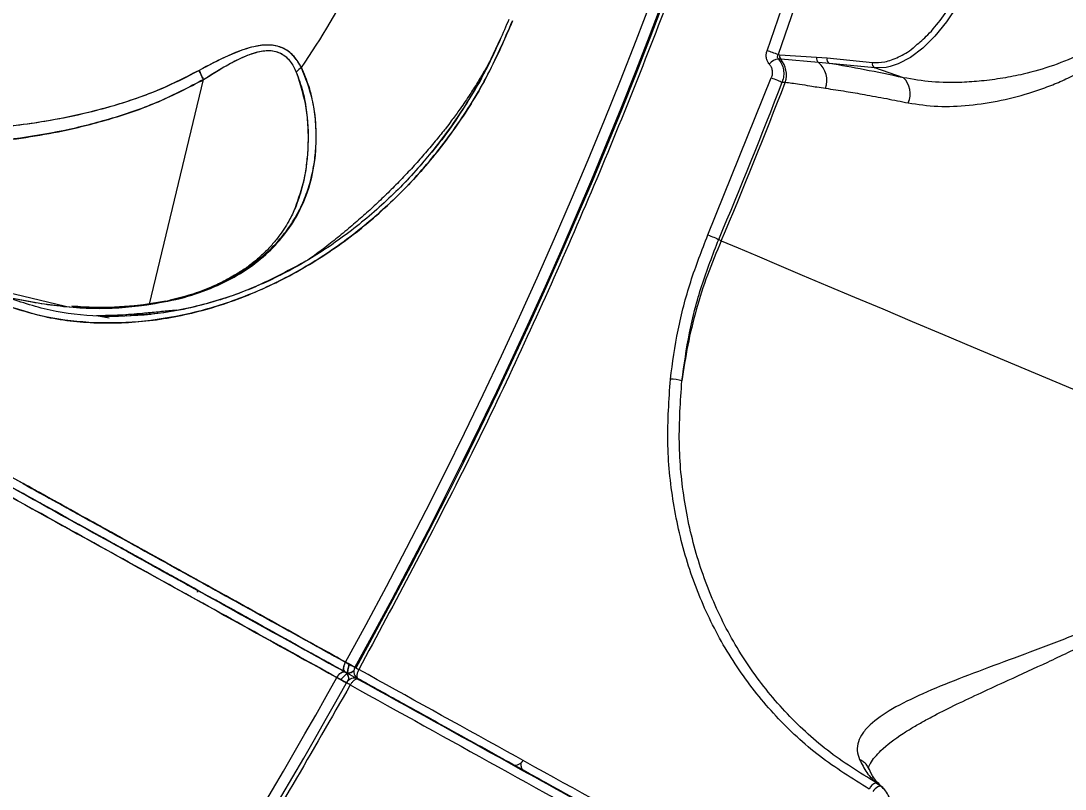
# Model space of a CAD drawing. Header units: millimetres. Extents: x -5713 to 5719, y -6024 to 5481.
# Drawn here: x 1639.2 to 1757.4, y 1135.3 to 1222.4 of the extents above; entities that cross this region are included whole.
import ezdxf

# ---------------------------------------------------------------- set-up
doc = ezdxf.new("R2010")
doc.units = ezdxf.units.MM
for name, color, linetype in [('DIKOM_ОБЪЕКТ', 7, 'Continuous'), ('DIKOM_РАЗМЕР_ЗОНА', 7, 'Continuous'), ('DIKOM_РАЗМЕР_ОБЪЕКТА', 7, 'Continuous')]:
    doc.layers.add(name, color=color, linetype=linetype)
doc.styles.add('style1', font='arial.ttf', dxfattribs={"width": 0.8})
doc.dimstyles.new('1-50', dxfattribs={"dimtxt": 300, "dimasz": 200, "dimexe": 100, "dimexo": 0, "dimgap": 100, "dimtad": 1, "dimdec": 0, "dimtxsty": 'style1', "dimcen": 0, "dimclrd": 7, "dimclre": 7, "dimadec": 1, "dimazin": 2, "dimtfac": 1, "dimtdec": 0, "dimtmove": 1, "dimatfit": 3, "dimfxl": 0, "dimlwd": 25, "dimlwe": 18, "dimarcsym": 0})

# ---------------------------------------------------------------- blocks, each defined once
blk = doc.blocks.new('*D16')
at = {"layer": 'Defpoints', "color": 0, "transparency": 16777216}
for p in [(2713.82, 2377.67), (-3598.04, -60.3), (-3598.04, -5183.86)]:
    blk.add_point(p, dxfattribs=at)
at = {"layer": 'DIKOM_РАЗМЕР_ОБЪЕКТА', "color": 7, "lineweight": 18, "transparency": 16777216}
for p, q in [((2713.82, 2377.67), (2713.82, -5283.86)), ((-3598.04, -60.3), (-3598.04, -5283.86))]:
    blk.add_line(p, q, dxfattribs=at)
at = {"layer": 'DIKOM_РАЗМЕР_ОБЪЕКТА', "color": 7, "lineweight": 25, "transparency": 16777216}
blk.add_line((2513.82, -5183.86), (-3398.04, -5183.86), dxfattribs=at)
at = {"layer": 'DIKOM_РАЗМЕР_ОБЪЕКТА', "color": 7, "transparency": 16777216}
for points in [[(-3398.04, -5150.53), (-3398.04, -5217.2), (-3598.04, -5183.86)], [(2513.82, -5150.53), (2513.82, -5217.2), (2713.82, -5183.86)]]:
    blk.add_solid(points, dxfattribs=at)
at = {"layer": 'DIKOM_РАЗМЕР_ОБЪЕКТА', "color": 0, "transparency": 16777216, "insert": (-444.93, -4930.59), "char_height": 300, "attachment_point": 5, "style": 'style1'}
blk.add_mtext('6300', dxfattribs=at)
blk = doc.blocks.new('*D15')
at = {"layer": 'Defpoints', "color": 0, "transparency": 16777216}
for p in [(-612.28, 3980.94), (4699.87, 3980.94), (684.19, -2271.39)]:
    blk.add_point(p, dxfattribs=at)
at = {"layer": 'DIKOM_РАЗМЕР_ОБЪЕКТА', "color": 7, "lineweight": 18, "transparency": 16777216}
for p, q in [((-612.28, 3980.94), (4799.87, 3980.94)), ((684.19, -2271.39), (4799.87, -2271.39))]:
    blk.add_line(p, q, dxfattribs=at)
at = {"layer": 'DIKOM_РАЗМЕР_ОБЪЕКТА', "color": 7, "lineweight": 25, "transparency": 16777216}
blk.add_line((4699.87, -2071.39), (4699.87, 3780.94), dxfattribs=at)
at = {"layer": 'DIKOM_РАЗМЕР_ОБЪЕКТА', "color": 7, "transparency": 16777216}
for points in [[(4666.54, 3780.94), (4733.21, 3780.94), (4699.87, 3980.94)], [(4666.54, -2071.39), (4733.21, -2071.39), (4699.87, -2271.39)]]:
    blk.add_solid(points, dxfattribs=at)
at = {"layer": 'DIKOM_РАЗМЕР_ОБЪЕКТА', "color": 0, "transparency": 16777216, "insert": (4446.7, 2209.88), "char_height": 300, "attachment_point": 5, "rotation": 90, "style": 'style1'}
blk.add_mtext('6250', dxfattribs=at)
blk = doc.blocks.new('*D13')
at = {"layer": 'Defpoints', "color": 0, "transparency": 16777216}
for p in [(-612.24, 5480.95), (971.69, -4271.39), (5619.37, -4271.39)]:
    blk.add_point(p, dxfattribs=at)
at = {"layer": 'DIKOM_РАЗМЕР_ЗОНА', "color": 7, "lineweight": 18, "transparency": 16777216}
for p, q in [((-612.24, 5480.95), (5719.37, 5480.95)), ((971.69, -4271.39), (5719.37, -4271.39))]:
    blk.add_line(p, q, dxfattribs=at)
at = {"layer": 'DIKOM_РАЗМЕР_ЗОНА', "color": 7, "lineweight": 25, "transparency": 16777216}
blk.add_line((5619.37, 5280.95), (5619.37, -4071.39), dxfattribs=at)
at = {"layer": 'DIKOM_РАЗМЕР_ЗОНА', "color": 7, "transparency": 16777216}
for points in [[(5586.04, 5280.95), (5652.71, 5280.95), (5619.37, 5480.95)], [(5586.04, -4071.39), (5652.71, -4071.39), (5619.37, -4271.39)]]:
    blk.add_solid(points, dxfattribs=at)
at = {"layer": 'DIKOM_РАЗМЕР_ЗОНА', "color": 0, "transparency": 16777216, "insert": (5366.2, 2209.88), "char_height": 300, "attachment_point": 5, "rotation": 90, "style": 'style1'}
blk.add_mtext('9750', dxfattribs=at)

msp = doc.modelspace()

# ---------------------------------------------------------------- linework, layer by layer
at = {"layer": 'DIKOM_ОБЪЕКТ', "color": 7, "linetype": 'Continuous', "lineweight": 15}
for p, q in [((1723.69, 1219.02), (1736.38, 1255.94)), ((1737.65, 1255.53), (1724.94, 1218.58)), ((1693.46, 1220.34), (1692.13, 1217.51)), ((1724.94, 1218.58), (1725.13, 1218.56)), ((1725.13, 1218.56), (1729.31, 1218.27)), ((1729.31, 1218.27), (1730.49, 1218.2)), ((1730.49, 1218.2), (1735.62, 1217.7)), ((1725.24, 1218.05), (1724.98, 1218.07)), ((1729.53, 1217.68), (1725.24, 1218.05)), ((1730.77, 1217.58), (1729.53, 1217.68)), ((1735.9, 1217.08), (1730.77, 1217.58)), ((1739.14, 1215.96), (1735.9, 1217.08)), ((1653.77, 1190.29), (1659.88, 1215.75)), ((1716.99, 1198.15), (1724.17, 1215.95)), ((1725.41, 1215.47), (1725.76, 1215.44)), ((1588.28, 1203.48), (1644.24, 1190.05)), ((1670.87, 1202.83), (1671.09, 1203.76)), ((1718.22, 1197.64), (1718.51, 1197.48)), ((1653.12, 1190.23), (1652.03, 1190.1)), ((1652.13, 1190.05), (1653.44, 1190.23)), ((1655.6, 1190.65), (1653.07, 1190.22)), ((1649.18, 1188.72), (1647.77, 1188.98)), ((1648.59, 1189), (1648.8, 1188.95)), ((1649.19, 1188.86), (1649.2, 1188.86)), ((1649.32, 1189.02), (1653.04, 1189.25)), ((1652.75, 1189.07), (1651.17, 1188.93)), ((1651.89, 1189.16), (1651.89, 1189.07)), ((1639.43, 1169.97), (1639.43, 1169.97)), ((1650.23, 1162.84), (1653.1, 1161.25)), ((1659.07, 1157.94), (1657.62, 1158.74)), ((1657.62, 1158.74), (1659.07, 1157.94)), ((1659.22, 1157.85), (1659.18, 1157.67)), ((1659.18, 1157.67), (1659.22, 1157.85)), ((1660.67, 1157.05), (1659.38, 1157.77)), ((1659.38, 1157.77), (1660.67, 1157.05)), ((1660.67, 1157.05), (1660.02, 1157.41)), ((1660.67, 1157.05), (1660.02, 1157.41)), ((1660.04, 1157.4), (1660.7, 1157.04)), ((1660.17, 1157.33), (1660.33, 1157.25)), ((1675.94, 1149.73), (1668.34, 1153.94)), ((1668.34, 1153.94), (1675.94, 1149.73)), ((1676.11, 1147.35), (1667.42, 1152.17)), ((1677.12, 1149.08), (1675.95, 1149.73)), ((1675.9, 1148.61), (1676.15, 1148.53)), ((1675.9, 1148.61), (1677.41, 1147.77)), ((1675.9, 1148.61), (1675.94, 1148.59)), ((1676.11, 1148.44), (1675.9, 1148.61)), ((1676.09, 1148.43), (1676.11, 1148.44)), ((1677.02, 1149.13), (1677.02, 1149.13)), ((1677.29, 1147.92), (1677.41, 1147.77)), ((1694.7, 1138.19), (1694.75, 1138.17)), ((1694.7, 1138.19), (1694.73, 1138.16)), ((1694.71, 1138.18), (1694.7, 1138.19)), ((1694.71, 1138.19), (1694.71, 1138.19)), ((1735.26, 1137.98), (1735.33, 1138.11)), ((1696.22, 1137.35), (1697.42, 1136.68)), ((1697.42, 1136.68), (1704.31, 1132.86)), ((1736.05, 1136.05), (1736.64, 1135.65)), ((1736.58, 1135.68), (1736.55, 1135.72))]:
    msp.add_line(p, q, dxfattribs=at)
at = {"layer": 'DIKOM_ОБЪЕКТ', "color": 7, "linetype": 'Continuous', "lineweight": 15, "flags": 128}
for points in [[(1748.37, 1246.07), (1748.78, 1245.24), (1749.31, 1243.64), (1749.65, 1241.81), (1749.78, 1239.79), (1749.7, 1237.61), (1749.41, 1235.33), (1748.93, 1232.99), (1748.26, 1230.65), (1747.41, 1228.37), (1746.41, 1226.18), (1745.28, 1224.13), (1744.03, 1222.28), (1742.71, 1220.66), (1741.33, 1219.31), (1739.93, 1218.26), (1738.53, 1217.53), (1737.63, 1217.22)], [(1737.63, 1217.22), (1737.18, 1217.13), (1735.9, 1217.08)], [(1724.17, 1215.95), (1724.34, 1215.88), (1724.51, 1215.82), (1724.69, 1215.75), (1724.87, 1215.68), (1725.03, 1215.62), (1725.18, 1215.56), (1725.31, 1215.51), (1725.41, 1215.47)], [(1716.99, 1198.15), (1717.16, 1198.09), (1717.33, 1198.01), (1717.51, 1197.94), (1717.68, 1197.87), (1717.84, 1197.8), (1717.99, 1197.73), (1718.12, 1197.68), (1718.22, 1197.64)], [(1718.51, 1197.48), (1720.41, 1196.67), (1722.59, 1195.76), (1725.02, 1194.73), (1727.68, 1193.6), (1730.55, 1192.39), (1733.6, 1191.1), (1736.81, 1189.75), (1740.13, 1188.34), (1743.56, 1186.9), (1747.04, 1185.43), (1750.55, 1183.94), (1754.07, 1182.46), (1757.55, 1180.99), (1760.97, 1179.55), (1764.28, 1178.14)], [(1652.03, 1190.1), (1652.05, 1190.11), (1652.12, 1190.08)], [(1652.12, 1190.08), (1652.05, 1190.11), (1652.03, 1190.1)], [(1659.22, 1157.85), (1657.52, 1158.8), (1655.88, 1159.71), (1654.37, 1160.55), (1653.04, 1161.28), (1651.95, 1161.89), (1651.14, 1162.33), (1650.65, 1162.61), (1650.48, 1162.7), (1650.65, 1162.61), (1651.14, 1162.33), (1651.95, 1161.89), (1653.04, 1161.28), (1654.37, 1160.55), (1655.88, 1159.71), (1657.52, 1158.8), (1659.22, 1157.85)], [(1650.49, 1162.7), (1650.48, 1162.7), (1650.65, 1162.61), (1651.14, 1162.34), (1651.95, 1161.89), (1653.04, 1161.28), (1654.37, 1160.55), (1655.88, 1159.71), (1657.52, 1158.8), (1659.07, 1157.94)], [(1651.35, 1162.22), (1651.4, 1162.2), (1651.74, 1162.01), (1652.41, 1161.63), (1653.37, 1161.1), (1654.6, 1160.42), (1656.02, 1159.63), (1657.59, 1158.76), (1659.22, 1157.86)], [(1659.22, 1157.85), (1657.59, 1158.76), (1656.02, 1159.63), (1654.6, 1160.42), (1653.37, 1161.1), (1652.41, 1161.63), (1651.74, 1162), (1651.4, 1162.19), (1651.4, 1162.19), (1651.74, 1162), (1652.41, 1161.63), (1653.37, 1161.1), (1654.6, 1160.42), (1656.02, 1159.63), (1657.59, 1158.76), (1659.22, 1157.85)], [(1661.8, 1156.43), (1662.43, 1156.08), (1663.85, 1155.29), (1665.07, 1154.61), (1666.04, 1154.08), (1666.71, 1153.7), (1667.05, 1153.52), (1667.05, 1153.52), (1666.71, 1153.7), (1666.04, 1154.08), (1665.07, 1154.61), (1663.85, 1155.29), (1662.43, 1156.08), (1660.86, 1156.95), (1659.22, 1157.85)], [(1662.43, 1156.08), (1662.57, 1156), (1664.08, 1155.16), (1665.41, 1154.43), (1666.5, 1153.82), (1667.3, 1153.38), (1667.8, 1153.1), (1667.97, 1153.01), (1667.8, 1153.1), (1667.3, 1153.38), (1666.5, 1153.82), (1665.41, 1154.43), (1664.08, 1155.16), (1662.57, 1156), (1660.93, 1156.91), (1659.22, 1157.85)], [(1660.04, 1157.41), (1660.93, 1156.91), (1661.5, 1156.6)], [(1662.43, 1156.08), (1662.57, 1156), (1664.08, 1155.16), (1665.41, 1154.43), (1666.5, 1153.83), (1667.31, 1153.38), (1667.8, 1153.1), (1667.97, 1153.01)], [(1663.46, 1155.51), (1663.85, 1155.29), (1665.07, 1154.61), (1666.04, 1154.08), (1666.71, 1153.71), (1667.05, 1153.52), (1667.1, 1153.49)], [(1675.9, 1148.61), (1675.82, 1148.68), (1675.77, 1148.77), (1675.74, 1148.89), (1675.73, 1149.04), (1675.75, 1149.2), (1675.79, 1149.38), (1675.86, 1149.55), (1675.94, 1149.73)], [(1676.38, 1149.49), (1676.33, 1149.52), (1676.27, 1149.55), (1676.21, 1149.58), (1676.16, 1149.61), (1676.1, 1149.64), (1676.05, 1149.67), (1675.99, 1149.7), (1675.94, 1149.73)], [(1675.94, 1149.73), (1676.1, 1149.64), (1676.27, 1149.55), (1676.44, 1149.46), (1676.61, 1149.36), (1676.77, 1149.27), (1676.92, 1149.19), (1677.02, 1149.13)], [(1676.38, 1149.49), (1676.34, 1149.32), (1676.3, 1149.15), (1676.26, 1148.99), (1676.23, 1148.85), (1676.2, 1148.73), (1676.18, 1148.64), (1676.16, 1148.57), (1676.15, 1148.53)], [(1676.15, 1148.53), (1676.16, 1148.57), (1676.18, 1148.64), (1676.2, 1148.73), (1676.23, 1148.85), (1676.26, 1148.99), (1676.3, 1149.15), (1676.34, 1149.32), (1676.38, 1149.49)], [(1677.02, 1149.13), (1677, 1149.14), (1676.92, 1149.19), (1676.82, 1149.24), (1676.72, 1149.3), (1676.61, 1149.36), (1676.5, 1149.42), (1676.38, 1149.49)], [(1674.97, 1147.98), (1675.08, 1148.15), (1675.19, 1148.3), (1675.32, 1148.43), (1675.45, 1148.53), (1675.57, 1148.6), (1675.69, 1148.64), (1675.8, 1148.64), (1675.9, 1148.61)], [(1676.11, 1148.44), (1676.08, 1148.41), (1676.03, 1148.36), (1675.96, 1148.29), (1675.87, 1148.2), (1675.77, 1148.1), (1675.66, 1147.98), (1675.54, 1147.86), (1675.41, 1147.74)], [(1675.41, 1147.74), (1675.54, 1147.86), (1675.66, 1147.98), (1675.77, 1148.1), (1675.87, 1148.2), (1675.96, 1148.29), (1676.03, 1148.36), (1676.08, 1148.41), (1676.11, 1148.44)], [(1675.9, 1148.61), (1676.06, 1148.55), (1676.2, 1148.52)], [(1677.02, 1149.13), (1677.02, 1149.13), (1677.05, 1149.11), (1677.11, 1149.08), (1677.2, 1149.03), (1677.32, 1148.96), (1677.46, 1148.89)], [(1674.97, 1147.98), (1675.03, 1147.95), (1675.08, 1147.92), (1675.13, 1147.89), (1675.19, 1147.86), (1675.24, 1147.83), (1675.3, 1147.8), (1675.36, 1147.77), (1675.41, 1147.74)], [(1676.05, 1147.38), (1675.95, 1147.44), (1675.8, 1147.52), (1675.64, 1147.61), (1675.47, 1147.71), (1675.3, 1147.8), (1675.13, 1147.89), (1674.97, 1147.98)], [(1675.41, 1147.74), (1675.36, 1147.77), (1675.3, 1147.8), (1675.24, 1147.83), (1675.19, 1147.87), (1675.13, 1147.9), (1675.08, 1147.93), (1675.03, 1147.96), (1674.98, 1147.98)], [(1675.41, 1147.74), (1675.53, 1147.67), (1675.64, 1147.61), (1675.75, 1147.55), (1675.85, 1147.49), (1675.95, 1147.44), (1676.03, 1147.39), (1676.05, 1147.38)], [(1676.49, 1147.14), (1676.35, 1147.22), (1676.24, 1147.28), (1676.15, 1147.33), (1676.08, 1147.37), (1676.06, 1147.38), (1676.05, 1147.38)], [(1736.64, 1135.65), (1736.57, 1135.68), (1736.48, 1135.68), (1736.37, 1135.64), (1736.24, 1135.58), (1736.09, 1135.48), (1735.95, 1135.36), (1735.8, 1135.21), (1735.67, 1135.06)]]:
    msp.add_lwpolyline(points, dxfattribs=at)
at = {"layer": 'DIKOM_ОБЪЕКТ', "color": 7, "linetype": 'Continuous', "lineweight": 15}
for centre, radius, start, end in [((1168.94, 1429.62), 579.13, 331.09885, 1.82405), ((1168.94, 1429.62), 580.37, 331.09855, 358.78075), ((1168.94, 1429.62), 580.5, 331.09885, 358.72844), ((1606.19, 1261.96), 78.78, 325.3018, 334.0875), ((1704.86, 1164.24), 57.93, 69.7129, 71.0322), ((1725.65, 1218.4), 0.544, 163.5255, 220.6042), ((1729.81, 1218.12), 0.527, 163.5979, 236.9141), ((1730.97, 1218.04), 0.502, 161.4806, 246.4739), ((1672.47, 1214.88), 2.7, 124.0855, 140.6333), ((1725.13, 1216.57), 1.51, 95.7098, 141.6707), ((1723.16, 1216.28), 2.73, 341.9449, 40.424), ((1727.82, 1215.64), 2.65, 340.5693, 50.1106), ((1736.1, 1217.54), 0.502, 161.4806, 246.4739), ((1737.31, 1214.13), 2.59, 336.6593, 45.0257), ((1168.94, 1429.62), 596.26, 337.10338, 338.95123), ((1168.94, 1429.62), 596.59, 337.10022, 338.95988), ((1712.7, 1177.37), 4.44, 72.2724, 89.42), ((1676.29, 1149.4), 0.878, 243.4833, 314.4868), ((1675.42, 1147.85), 0.897, 348.4823, 57.6518), ((1677.9, 1148.65), 1, 151.0986, 240.9962), ((1168.94, 1429.62), 579.13, 300.09885, 330.90115), ((1168.94, 1429.62), 580.37, 300.09855, 330.90145), ((1676.93, 1146.9), 1, 61.6802, 150.9014), ((1695.19, 1139.06), 1, 256.5, 331.0953), ((1736.34, 1134.96), 1.13, 104.7971, 160.6566)]:
    msp.add_arc(centre, radius, start, end, dxfattribs=at)
for points, knots in [([(1749.55, 1416.39), (1749.38, 1409.88), (1748.99, 1394.7), (1747, 1370.91), (1743.83, 1345.08), (1739.45, 1319.42), (1733.95, 1293.98), (1727.31, 1268.81), (1719.54, 1243.96), (1710.68, 1219.49), (1700.71, 1195.45), (1689.74, 1171.83), (1681.56, 1156.54), (1677.46, 1148.89)], [0, 0, 0, 0, 0.069798, 0.162818, 0.255838, 0.348859, 0.441879, 0.534899, 0.627919, 0.720939, 0.81396, 0.90698, 1, 1, 1, 1]), ([(1493.42, 1249.76), (1493.51, 1249.71), (1493.68, 1249.62), (1495.04, 1248.87), (1497.19, 1247.67), (1500.22, 1245.99), (1504.09, 1243.85), (1508.74, 1241.27), (1514.09, 1238.31), (1520.07, 1234.99), (1526.76, 1231.28), (1534.12, 1227.2), (1542.32, 1222.66), (1551.4, 1217.62), (1561.42, 1212.07), (1572.19, 1206.1), (1583.65, 1199.75), (1595.74, 1193.04), (1608.17, 1186.15), (1620.89, 1179.1), (1633.88, 1171.91), (1647.38, 1164.42), (1661.35, 1156.67), (1671.04, 1151.3), (1675.9, 1148.61)], [0, 0, 0, 0, 0.046681, 0.093344, 0.139847, 0.186299, 0.23281, 0.279491, 0.323764, 0.368023, 0.412033, 0.455891, 0.49969, 0.546179, 0.592816, 0.639714, 0.68669, 0.733382, 0.779899, 0.823697, 0.86753, 0.91149, 0.955672, 1, 1, 1, 1]), ([(1739.68, 1213.1), (1740.79, 1212.94), (1742.99, 1212.62), (1746.57, 1212.78), (1750.2, 1213.33), (1753.22, 1214.13), (1755.6, 1214.97), (1757.36, 1215.71), (1759.05, 1216.56), (1761.31, 1217.91), (1763.35, 1219.55), (1764.94, 1221.55), (1765.85, 1223.15), (1766.45, 1224.92), (1766.71, 1226.81), (1766.66, 1228.74), (1766.23, 1231.26), (1765.16, 1234.31), (1763.39, 1237.69), (1761.26, 1240.82), (1758.86, 1243.64), (1756.24, 1246.15), (1754.35, 1247.43), (1753.41, 1248.07)], [0, 0, 0, 0, 0.062546, 0.125166, 0.187296, 0.249804, 0.281336, 0.312106, 0.344176, 0.374605, 0.441307, 0.471316, 0.499874, 0.530951, 0.562695, 0.592936, 0.625397, 0.688015, 0.750677, 0.81296, 0.875593, 0.93764, 1, 1, 1, 1]), ([(1751.22, 1246.2), (1751.68, 1245.93), (1752.62, 1245.36), (1753.97, 1244.4), (1755.32, 1243.33), (1756.72, 1242.09), (1758.26, 1240.57), (1759.84, 1238.8), (1761.37, 1236.85), (1762.7, 1234.85), (1763.86, 1232.76), (1764.7, 1230.77), (1765.22, 1228.85), (1765.43, 1227.06), (1765.27, 1225.25), (1764.68, 1223.53), (1763.86, 1222.27), (1763.06, 1221.38), (1762.22, 1220.58), (1761.01, 1219.67), (1758.95, 1218.46), (1756.15, 1217.29), (1753.1, 1216.42), (1750.36, 1215.88), (1748.04, 1215.57), (1745.34, 1215.38), (1742.33, 1215.41), (1740.2, 1215.78), (1739.14, 1215.96)], [0, 0, 0, 0, 0.030301, 0.062444, 0.092141, 0.124579, 0.163463, 0.208012, 0.249568, 0.293783, 0.333686, 0.374839, 0.406244, 0.437481, 0.468874, 0.500232, 0.531522, 0.546824, 0.563003, 0.592251, 0.625547, 0.687904, 0.750216, 0.791799, 0.835124, 0.874885, 0.937479, 1, 1, 1, 1]), ([(1740.53, 1219.6), (1740.99, 1219.99), (1742, 1220.84), (1743.5, 1222.66), (1744.96, 1224.86), (1746.21, 1227.24), (1747.25, 1229.73), (1748.09, 1232.31), (1748.7, 1234.98), (1749.06, 1237.68), (1749.11, 1240.26), (1748.91, 1242.43), (1748.57, 1243.56), (1748.43, 1244.04)], [0, 0, 0, 0, 0.080193, 0.177945, 0.274091, 0.367178, 0.456025, 0.544871, 0.637959, 0.734105, 0.831857, 0.929609, 1, 1, 1, 1]), ([(1504.38, 1242.54), (1505.43, 1241.96), (1507.94, 1240.58), (1512.8, 1237.88), (1518.77, 1234.57), (1525.48, 1230.85), (1532.86, 1226.76), (1541.08, 1222.2), (1550.18, 1217.16), (1560.23, 1211.59), (1571.02, 1205.61), (1582.51, 1199.24), (1594.63, 1192.52), (1607.09, 1185.61), (1619.84, 1178.54), (1632.85, 1171.33), (1646.39, 1163.83), (1660.4, 1156.06), (1670.11, 1150.68), (1674.97, 1147.98)], [0, 0, 0, 0, 0.04256, 0.101392, 0.160204, 0.218687, 0.276967, 0.335168, 0.396946, 0.458919, 0.521238, 0.583661, 0.645708, 0.707521, 0.765722, 0.823969, 0.882385, 0.941095, 1, 1, 1, 1]), ([(1675.94, 1149.73), (1670.79, 1152.59), (1660.49, 1158.29), (1645.68, 1166.5), (1631.41, 1174.42), (1617.72, 1182), (1604.61, 1189.27), (1592.31, 1196.09), (1580.81, 1202.46), (1570.1, 1208.4), (1560.02, 1213.99), (1550.61, 1219.2), (1541.71, 1224.14), (1533.34, 1228.78), (1525.61, 1233.06), (1519.61, 1236.38), (1516.53, 1238.1), (1515.45, 1238.69)], [0, 0, 0, 0, 0.070716, 0.141162, 0.211252, 0.281156, 0.351038, 0.421066, 0.487375, 0.554056, 0.620503, 0.68662, 0.752549, 0.822423, 0.892406, 0.962668, 1, 1, 1, 1]), ([(1537.78, 1226.31), (1537.97, 1226.21), (1538.33, 1226.01), (1538.89, 1225.7), (1539.46, 1225.39), (1540.02, 1225.07), (1540.6, 1224.75), (1541.17, 1224.43), (1542.04, 1223.95), (1543.37, 1223.21), (1545.33, 1222.13), (1547.82, 1220.75), (1550.87, 1219.06), (1554.51, 1217.04), (1558.79, 1214.67), (1563.76, 1211.91), (1568.88, 1209.08), (1574.05, 1206.21), (1579.17, 1203.37), (1583.36, 1201.05), (1586.42, 1199.35), (1588.21, 1198.36), (1590.03, 1197.35), (1591.9, 1196.31), (1593.82, 1195.25), (1595.78, 1194.16), (1597.79, 1193.05), (1602.8, 1190.27), (1610.84, 1185.82), (1622.05, 1179.61), (1633.18, 1173.44), (1644.16, 1167.35), (1654.96, 1161.36), (1665.48, 1155.53), (1672.52, 1151.63), (1675.94, 1149.73)], [0, 0, 0, 0, 0.005751, 0.011517, 0.017301, 0.023101, 0.028917, 0.03475, 0.040599, 0.055192, 0.074385, 0.09818, 0.126822, 0.160139, 0.198131, 0.240799, 0.288141, 0.32583, 0.366034, 0.408751, 0.421818, 0.435102, 0.448605, 0.462326, 0.476265, 0.490423, 0.504799, 0.519393, 0.597093, 0.671779, 0.743451, 0.812109, 0.877753, 0.940384, 1, 1, 1, 1]), ([(1674.97, 1147.98), (1671.63, 1149.84), (1664.77, 1153.64), (1654.5, 1159.33), (1643.97, 1165.17), (1633.72, 1170.85), (1623.77, 1176.36), (1614.57, 1181.47), (1608.26, 1184.96), (1604.74, 1186.92), (1603.63, 1187.53), (1602.52, 1188.15), (1601.41, 1188.76), (1600.3, 1189.37), (1596.46, 1191.5), (1590.23, 1194.96), (1582.06, 1199.49), (1574.79, 1203.51), (1568.37, 1207.08), (1562.73, 1210.2), (1557.81, 1212.93), (1553.58, 1215.27), (1549.98, 1217.27), (1547.1, 1218.87), (1544.83, 1220.12), (1543.16, 1221.05), (1542.04, 1221.67), (1541.42, 1222.01), (1541.19, 1222.14), (1541.09, 1222.2), (1541.05, 1222.22), (1541.03, 1222.23), (1541.02, 1222.23), (1541.02, 1222.23)], [0, 0, 0, 0, 0.060817, 0.124613, 0.191389, 0.261143, 0.324992, 0.391148, 0.451274, 0.459281, 0.467318, 0.475385, 0.483483, 0.491612, 0.499772, 0.568368, 0.632072, 0.690884, 0.744805, 0.793834, 0.837971, 0.877216, 0.911569, 0.941029, 0.961996, 0.97951, 0.992067, 0.996746, 0.99864, 0.999442, 0.999789, 0.99994, 1, 1, 1, 1]), ([(1636.47, 1190.51), (1638.34, 1189.88), (1642.06, 1188.63), (1648.19, 1188.01), (1654.52, 1188.36), (1660.96, 1189.77), (1667.31, 1192.19), (1673.33, 1195.53), (1678.87, 1199.65), (1683.84, 1204.44), (1688.24, 1209.88), (1692.03, 1215.87), (1693.93, 1220.23), (1694.87, 1222.4)], [0, 0, 0, 0, 0.093438, 0.186657, 0.280333, 0.373323, 0.467005, 0.559926, 0.648041, 0.735847, 0.823484, 0.911796, 1, 1, 1, 1]), ([(1694.87, 1222.4), (1693.98, 1220.34), (1692.19, 1216.21), (1688.65, 1210.49), (1684.56, 1205.25), (1679.93, 1200.6), (1674.88, 1196.6), (1669.5, 1193.31), (1663.89, 1190.79), (1658.17, 1189.07), (1652.45, 1188.17), (1646.85, 1188.1), (1641.44, 1188.81), (1638.12, 1189.94), (1636.47, 1190.51)], [0, 0, 0, 0, 0.083603, 0.16717, 0.25055, 0.333847, 0.417134, 0.500181, 0.583709, 0.667045, 0.749914, 0.833501, 0.916937, 1, 1, 1, 1]), ([(1694.45, 1222.57), (1693.78, 1220.98), (1692.52, 1218.02), (1690.35, 1214.12), (1688.32, 1210.98), (1686.51, 1208.53), (1684.15, 1205.62), (1680.88, 1202.15), (1676.38, 1198.33), (1671.48, 1195.04), (1667.34, 1192.91), (1664.08, 1191.58), (1661.59, 1190.71), (1658.66, 1189.91), (1655.63, 1189.29), (1653.61, 1189.14), (1652.75, 1189.07)], [0, 0, 0, 0, 0.086653, 0.161324, 0.224428, 0.27537, 0.31586, 0.41576, 0.519685, 0.623222, 0.728869, 0.772725, 0.818815, 0.876472, 0.947351, 1, 1, 1, 1]), ([(1670.96, 1217.12), (1670.7, 1217.55), (1670.19, 1218.41), (1669.03, 1219.34), (1667.53, 1219.74), (1665.7, 1219.58), (1663.67, 1218.91), (1661.5, 1217.93), (1660.08, 1217.16), (1659.37, 1216.78)], [0, 0, 0, 0, 0.127354, 0.25517, 0.382701, 0.509315, 0.674275, 0.83722, 1, 1, 1, 1]), ([(1670.96, 1217.12), (1670.71, 1217.54), (1670.21, 1218.38), (1669.08, 1219.31), (1667.62, 1219.73), (1665.45, 1219.57), (1662.64, 1218.52), (1660.46, 1217.36), (1659.37, 1216.78)], [0, 0, 0, 0, 0.125197, 0.250331, 0.375268, 0.500429, 0.749781, 1, 1, 1, 1]), ([(1735.62, 1217.7), (1736.08, 1217.69), (1737.03, 1217.68), (1738.59, 1218.27), (1739.78, 1218.92), (1740.43, 1219.51), (1740.53, 1219.6)], [0, 0, 0, 0, 0.300524, 0.615392, 0.940607, 1, 1, 1, 1]), ([(1659.88, 1215.76), (1660.54, 1216.18), (1661.85, 1217.02), (1663.85, 1218.11), (1665.71, 1218.87), (1667.39, 1219.13), (1668.75, 1218.78), (1669.76, 1217.86), (1670.17, 1217.02), (1670.38, 1216.6)], [0, 0, 0, 0, 0.16962, 0.33723, 0.503085, 0.626717, 0.748977, 0.87302, 1, 1, 1, 1]), ([(1659.88, 1215.76), (1660.85, 1216.37), (1662.79, 1217.59), (1665.32, 1218.8), (1667.36, 1219.14), (1668.75, 1218.78), (1669.76, 1217.85), (1670.18, 1217.02), (1670.38, 1216.6)], [0, 0, 0, 0, 0.249195, 0.49869, 0.624022, 0.74907, 0.874389, 1, 1, 1, 1]), ([(1692.59, 1218.4), (1692.44, 1218.12), (1692.1, 1217.46), (1691.49, 1216.39), (1690.75, 1215.16), (1689.85, 1213.76), (1688.9, 1212.38), (1688.04, 1211.19), (1687.49, 1210.47), (1686.89, 1209.7), (1686.06, 1208.67), (1684.87, 1207.26), (1683.55, 1205.79), (1682.19, 1204.35), (1680.79, 1202.93), (1679.39, 1201.6), (1677.97, 1200.3), (1676.47, 1198.99), (1674.88, 1197.69), (1673.28, 1196.43), (1672.21, 1195.67), (1671.7, 1195.3)], [0, 0, 0, 0, 0.029969, 0.069829, 0.114555, 0.164123, 0.225851, 0.271764, 0.30193, 0.311135, 0.363787, 0.426646, 0.486327, 0.551599, 0.61524, 0.677043, 0.736803, 0.801343, 0.870084, 0.937254, 1, 1, 1, 1]), ([(1723.94, 1217.51), (1723.86, 1217.61), (1723.71, 1217.82), (1723.6, 1218.2), (1723.58, 1218.62), (1723.65, 1218.89), (1723.69, 1219.02)], [0, 0, 0, 0, 0.250493, 0.500542, 0.75044, 1, 1, 1, 1]), ([(1724.98, 1218.07), (1724.95, 1218.11), (1724.9, 1218.18), (1724.88, 1218.31), (1724.89, 1218.44), (1724.93, 1218.53), (1724.94, 1218.58)], [0, 0, 0, 0, 0.243856, 0.491442, 0.743415, 1, 1, 1, 1]), ([(1653.44, 1190.23), (1654.39, 1190.39), (1656.34, 1190.74), (1659.05, 1191.55), (1661.59, 1192.56), (1663.85, 1193.74), (1665.87, 1195.11), (1667.62, 1196.63), (1669.09, 1198.29), (1670.3, 1200.09), (1671.25, 1201.99), (1671.96, 1204.03), (1672.42, 1206.08), (1672.64, 1208.23), (1672.65, 1210.4), (1672.39, 1212.66), (1671.89, 1214.95), (1671.27, 1216.4), (1670.96, 1217.12)], [0, 0, 0, 0, 0.061088, 0.125593, 0.18697, 0.250764, 0.313012, 0.375737, 0.438886, 0.500222, 0.564936, 0.62534, 0.691058, 0.749575, 0.812099, 0.874847, 0.93727, 1, 1, 1, 1]), ([(1653.44, 1190.23), (1654.72, 1190.44), (1657.27, 1190.86), (1660.72, 1192.03), (1663.79, 1193.53), (1666.42, 1195.37), (1668.59, 1197.51), (1670.4, 1200.04), (1671.75, 1202.98), (1672.55, 1206.34), (1672.71, 1209.87), (1672.35, 1213.56), (1671.42, 1215.93), (1670.96, 1217.12)], [0, 0, 0, 0, 0.082159, 0.163907, 0.245974, 0.329573, 0.413594, 0.496948, 0.597627, 0.697645, 0.797809, 0.898773, 1, 1, 1, 1]), ([(1723.94, 1217.51), (1724.02, 1217.4), (1724.17, 1217.19), (1724.29, 1216.79), (1724.3, 1216.36), (1724.21, 1216.08), (1724.17, 1215.95)], [0, 0, 0, 0, 0.25071, 0.500662, 0.750461, 1, 1, 1, 1]), ([(1724.98, 1218.07), (1725.11, 1217.9), (1725.37, 1217.55), (1725.57, 1216.87), (1725.6, 1216.16), (1725.48, 1215.7), (1725.41, 1215.47)], [0, 0, 0, 0, 0.251275, 0.501462, 0.751063, 1, 1, 1, 1]), ([(1739.14, 1215.96), (1737.64, 1216.27), (1734.65, 1216.9), (1732.06, 1217.35), (1730.77, 1217.58)], [0, 0, 0, 0, 0.501355, 1, 1, 1, 1]), ([(1659.88, 1215.75), (1658.22, 1214.88), (1654.89, 1213.14), (1649.52, 1211.28), (1644.02, 1209.88), (1638.42, 1208.95), (1632.78, 1208.39), (1625.23, 1208.12), (1615.83, 1208.58), (1604.67, 1210.13), (1597.4, 1212), (1593.76, 1212.93)], [0, 0, 0, 0, 0.082234, 0.16587, 0.250197, 0.332885, 0.416812, 0.501207, 0.667359, 0.833291, 1, 1, 1, 1]), ([(1593.76, 1212.93), (1597.38, 1212), (1604.63, 1210.14), (1615.77, 1208.58), (1626.1, 1208.07), (1635.54, 1208.54), (1643.04, 1209.64), (1649.45, 1211.26), (1654.83, 1213.11), (1658.19, 1214.87), (1659.88, 1215.75)], [0, 0, 0, 0, 0.165953, 0.331506, 0.498102, 0.623795, 0.749478, 0.832798, 0.916058, 1, 1, 1, 1]), ([(1659.37, 1216.78), (1657.7, 1215.93), (1654.36, 1214.25), (1649.04, 1212.51), (1642.68, 1211.02), (1635.24, 1210.06), (1625.89, 1209.74), (1615.65, 1210.38), (1604.6, 1212.06), (1597.43, 1213.99), (1593.84, 1214.95)], [0, 0, 0, 0, 0.083153, 0.165916, 0.248977, 0.374565, 0.500415, 0.667363, 0.833439, 1, 1, 1, 1]), ([(1659.37, 1216.78), (1658.17, 1216.15), (1655.66, 1214.85), (1651.75, 1213.39), (1647.66, 1212.17), (1643.88, 1211.33), (1640.26, 1210.73), (1636.98, 1210.33), (1633.66, 1210.05), (1630.29, 1209.9), (1627.54, 1209.87), (1625.36, 1209.9), (1623.8, 1209.95), (1622.14, 1210.02), (1620.36, 1210.12), (1618.92, 1210.23), (1617.81, 1210.33), (1617.05, 1210.4), (1616.22, 1210.49), (1615.31, 1210.58), (1614.13, 1210.72), (1612.84, 1210.88), (1611.6, 1211.06), (1610.85, 1211.17), (1610.46, 1211.23), (1610.32, 1211.25), (1609.01, 1211.46), (1606.68, 1211.85), (1603.36, 1212.52), (1600.15, 1213.25), (1596.97, 1214.05), (1594.86, 1214.66), (1593.84, 1214.95)], [0, 0, 0, 0, 0.06025, 0.125353, 0.18551, 0.250701, 0.29815, 0.349019, 0.39854, 0.447189, 0.49991, 0.521524, 0.544765, 0.569632, 0.596122, 0.624234, 0.634541, 0.64594, 0.658428, 0.672006, 0.686672, 0.711525, 0.730251, 0.742858, 0.745701, 0.747865, 0.74935, 0.805079, 0.85331, 0.901419, 0.952432, 1, 1, 1, 1]), ([(1659.37, 1216.78), (1659.44, 1216.62), (1659.58, 1216.31), (1659.78, 1215.94), (1659.88, 1215.76)], [0, 0, 0, 0, 0.500061, 1, 1, 1, 1]), ([(1659.88, 1215.76), (1659.78, 1215.95), (1659.58, 1216.31), (1659.44, 1216.62), (1659.37, 1216.78)], [0, 0, 0, 0, 0.500093, 1, 1, 1, 1]), ([(1659.88, 1215.75), (1659.88, 1215.75), (1659.88, 1215.76), (1659.88, 1215.76), (1659.88, 1215.76), (1659.88, 1215.76)], [0, 0, 0, 0, 0.555517, 0.787522, 1, 1, 1, 1]), ([(1659.88, 1215.75), (1659.88, 1215.75), (1659.88, 1215.76), (1659.88, 1215.76), (1659.88, 1215.76), (1659.88, 1215.76)], [0, 0, 0, 0, 0.545239, 0.779409, 1, 1, 1, 1]), ([(1670.38, 1216.6), (1670.81, 1215.24), (1671.67, 1212.51), (1671.78, 1208.32), (1671.41, 1204.51), (1670.61, 1202.24), (1670.24, 1201.21)], [0, 0, 0, 0, 0.260204, 0.522984, 0.783875, 1, 1, 1, 1]), ([(1670.38, 1216.6), (1670.65, 1215.85), (1671.19, 1214.37), (1671.57, 1212.04), (1671.74, 1209.74), (1671.69, 1207.58), (1671.47, 1205.65), (1671.26, 1204.36), (1671.07, 1203.71), (1671.04, 1203.61)], [0, 0, 0, 0, 0.17395, 0.347129, 0.5211, 0.694545, 0.839363, 0.974761, 1, 1, 1, 1]), ([(1691.35, 1215.86), (1690.09, 1213.74), (1687.58, 1209.52), (1684.35, 1205.92), (1682.74, 1204.12)], [0, 0, 0, 0, 0.502124, 1, 1, 1, 1]), ([(1725.76, 1215.44), (1726, 1215.41), (1726.52, 1215.36), (1727.44, 1215.23), (1728.4, 1215.07), (1729.39, 1214.9), (1730, 1214.81), (1730.33, 1214.76)], [0, 0, 0, 0, 0.176786, 0.384631, 0.641675, 0.805191, 1, 1, 1, 1]), ([(1730.33, 1214.76), (1731.08, 1214.65), (1732.48, 1214.44), (1734.8, 1214.04), (1737.15, 1213.61), (1738.86, 1213.27), (1739.68, 1213.1)], [0, 0, 0, 0, 0.271505, 0.499353, 0.759693, 1, 1, 1, 1]), ([(1561.8, 1211.86), (1562.2, 1211.64), (1566.19, 1209.42), (1574.57, 1204.78), (1586.95, 1197.91), (1600.14, 1190.61), (1613.96, 1182.95), (1628.45, 1174.92), (1643.6, 1166.51), (1659.38, 1157.77), (1670.38, 1151.67), (1675.9, 1148.61)], [0, 0, 0, 0, 0.01341, 0.137005, 0.260803, 0.383947, 0.506654, 0.62928, 0.752304, 0.875811, 1, 1, 1, 1]), ([(1675.9, 1148.61), (1670.75, 1151.46), (1660.48, 1157.16), (1645.71, 1165.35), (1631.47, 1173.24), (1617.81, 1180.81), (1604.73, 1188.06), (1592.46, 1194.86), (1581.01, 1201.21), (1572.3, 1206.04), (1567.56, 1208.67), (1566.16, 1209.44)], [0, 0, 0, 0, 0.121494, 0.242525, 0.362945, 0.483044, 0.603108, 0.723419, 0.837343, 0.951905, 1, 1, 1, 1]), ([(1671.09, 1203.76), (1670.87, 1202.97), (1670.49, 1201.65), (1669.76, 1200.11), (1669.13, 1199.03), (1668.49, 1198.08), (1667.72, 1197.11), (1666.83, 1196.17), (1665.89, 1195.32), (1664.89, 1194.53), (1663.68, 1193.71), (1662.24, 1192.9), (1660.48, 1192.08), (1658.46, 1191.33), (1656.9, 1190.94), (1656.07, 1190.73)], [0, 0, 0, 0, 0.13058, 0.22012, 0.278822, 0.336573, 0.405048, 0.473171, 0.535108, 0.595851, 0.656823, 0.73846, 0.814362, 0.901884, 1, 1, 1, 1]), ([(1712.75, 1181.8), (1713, 1183.66), (1713.51, 1187.37), (1714.94, 1192.86), (1716.31, 1196.39), (1716.99, 1198.15)], [0, 0, 0, 0, 0.333252, 0.666769, 1, 1, 1, 1]), ([(1714.05, 1181.59), (1714.3, 1183.42), (1714.8, 1187.05), (1716.2, 1192.44), (1717.55, 1195.9), (1718.22, 1197.64)], [0, 0, 0, 0, 0.334017, 0.665983, 1, 1, 1, 1]), ([(1718.51, 1197.48), (1717.97, 1196.19), (1716.88, 1193.63), (1715.64, 1189.67), (1714.65, 1185.65), (1714.25, 1182.95), (1714.05, 1181.59)], [0, 0, 0, 0, 0.251196, 0.500435, 0.749461, 1, 1, 1, 1]), ([(1671.7, 1195.3), (1669.71, 1194.22), (1665.82, 1192.1), (1659.8, 1190.11), (1653.86, 1188.98), (1648.04, 1188.79), (1642.41, 1189.43), (1638.97, 1190.6), (1637.25, 1191.18)], [0, 0, 0, 0, 0.173519, 0.339229, 0.503807, 0.669763, 0.834603, 1, 1, 1, 1]), ([(1637.25, 1191.19), (1638.31, 1190.97), (1640.3, 1190.54), (1643.3, 1190.1), (1646.22, 1189.84), (1649.19, 1189.79), (1651.14, 1189.96), (1652.13, 1190.05)], [0, 0, 0, 0, 0.216168, 0.407871, 0.605291, 0.801689, 1, 1, 1, 1]), ([(1637.25, 1191.18), (1638.88, 1190.85), (1642.14, 1190.19), (1647.15, 1189.78), (1650.47, 1189.98), (1652.12, 1190.08)], [0, 0, 0, 0, 0.333655, 0.666765, 1, 1, 1, 1]), ([(1652.03, 1190.1), (1650.54, 1189.99), (1648.19, 1189.82), (1645.84, 1190), (1644.97, 1190.06)], [0, 0, 0, 0, 0.633123, 1, 1, 1, 1]), ([(1652.12, 1190.08), (1652.37, 1190.1), (1652.81, 1190.15), (1653.25, 1190.2), (1653.44, 1190.23)], [0, 0, 0, 0, 0.560322, 1, 1, 1, 1]), ([(1653.44, 1190.23), (1653.41, 1190.26), (1653.37, 1190.3), (1653.35, 1190.25), (1653.35, 1190.25)], [0, 0, 0, 0, 0.917019, 1, 1, 1, 1]), ([(1656.83, 1189.61), (1656.68, 1189.59), (1655.97, 1189.53), (1654.68, 1189.4), (1652.7, 1189.22), (1650.38, 1189.01), (1648.66, 1188.99), (1647.77, 1188.98)], [0, 0, 0, 0, 0.049188, 0.228684, 0.419807, 0.697902, 1, 1, 1, 1]), ([(1735.27, 1135.33), (1733.35, 1136.53), (1729.53, 1138.91), (1724.6, 1143.51), (1720.39, 1148.75), (1717.02, 1154.61), (1714.52, 1160.98), (1712.96, 1167.72), (1712.26, 1174.71), (1712.59, 1179.44), (1712.75, 1181.8)], [0, 0, 0, 0, 0.125932, 0.250695, 0.375358, 0.500666, 0.625067, 0.75048, 0.874999, 1, 1, 1, 1]), ([(1736.05, 1136.05), (1734.17, 1137.22), (1730.42, 1139.55), (1725.6, 1144.06), (1721.49, 1149.2), (1718.2, 1154.95), (1715.76, 1161.2), (1714.24, 1167.8), (1713.57, 1174.65), (1713.89, 1179.27), (1714.05, 1181.59)], [0, 0, 0, 0, 0.125941, 0.250703, 0.37537, 0.500676, 0.625076, 0.750486, 0.875002, 1, 1, 1, 1]), ([(1659.23, 1157.85), (1656.88, 1159.15), (1649.99, 1162.98), (1639.18, 1168.96), (1628.81, 1174.71), (1623.03, 1177.92), (1621.13, 1178.97)], [0, 0, 0, 0, 0.172238, 0.504846, 0.837685, 1, 1, 1, 1]), ([(1625.43, 1176.58), (1626.52, 1175.98), (1632.42, 1172.71), (1643.76, 1166.42), (1659.44, 1157.74), (1670.4, 1151.66), (1675.9, 1148.61)], [0, 0, 0, 0, 0.070015, 0.378739, 0.688465, 1, 1, 1, 1]), ([(1644.53, 1166), (1642.81, 1166.95), (1640.11, 1168.45), (1637.59, 1169.85), (1636.68, 1170.35)], [0, 0, 0, 0, 0.638359, 1, 1, 1, 1]), ([(1670.82, 1152.57), (1668.38, 1153.93), (1660.7, 1158.19), (1650.19, 1164.01), (1642.45, 1168.3), (1639.43, 1169.97)], [0, 0, 0, 0, 0.221651, 0.695689, 1, 1, 1, 1]), ([(1639.43, 1169.97), (1642.71, 1168.15), (1650.63, 1163.77), (1663.2, 1156.8), (1672.74, 1151.51), (1677.12, 1149.08)], [0, 0, 0, 0, 0.276613, 0.667745, 1, 1, 1, 1]), ([(1651.11, 1163.5), (1649.11, 1164.61), (1645.14, 1166.81), (1641.32, 1168.92), (1639.43, 1169.97)], [0, 0, 0, 0, 0.504292, 1, 1, 1, 1]), ([(1639.43, 1169.97), (1642.06, 1168.51), (1645.87, 1166.4), (1649.86, 1164.19), (1651.11, 1163.5)], [0, 0, 0, 0, 0.689858, 1, 1, 1, 1]), ([(1677.12, 1149.08), (1674.82, 1150.35), (1669.23, 1153.46), (1662.02, 1157.45), (1655.32, 1161.17), (1649.97, 1164.13), (1644.64, 1167.09), (1641.15, 1169.02), (1639.43, 1169.97)], [0, 0, 0, 0, 0.173322, 0.422974, 0.561705, 0.705904, 0.855574, 1, 1, 1, 1]), ([(1639.43, 1169.97), (1641.94, 1168.58), (1647.37, 1165.57), (1655.88, 1160.85), (1664.67, 1155.98), (1671.7, 1152.09), (1675.84, 1149.79), (1677.12, 1149.08)], [0, 0, 0, 0, 0.211062, 0.457663, 0.688607, 0.903894, 1, 1, 1, 1]), ([(1651.65, 1162.05), (1650.26, 1162.82), (1645.85, 1165.27), (1641.75, 1167.54), (1638.95, 1169.1)], [0, 0, 0, 0, 0.314463, 1, 1, 1, 1]), ([(1659.23, 1157.85), (1656.91, 1159.14), (1653.83, 1160.84), (1650.94, 1162.44), (1650.23, 1162.84)], [0, 0, 0, 0, 0.753552, 1, 1, 1, 1]), ([(1659.22, 1157.85), (1658.69, 1158.15), (1657.59, 1158.76), (1655.96, 1159.66), (1654.39, 1160.53), (1653, 1161.31), (1651.86, 1161.94), (1651.05, 1162.39), (1650.58, 1162.65), (1650.43, 1162.73), (1650.58, 1162.65), (1651.05, 1162.39), (1651.86, 1161.94), (1653, 1161.31), (1654.39, 1160.53), (1655.96, 1159.66), (1657.59, 1158.76), (1658.69, 1158.15), (1659.22, 1157.85)], [0, 0, 0, 0, 0.058258, 0.120006, 0.18432, 0.25, 0.31568, 0.379994, 0.441742, 0.5, 0.558258, 0.620006, 0.68432, 0.75, 0.81568, 0.879994, 0.941742, 1, 1, 1, 1]), ([(1659.22, 1157.85), (1658.23, 1158.4), (1656.71, 1159.25), (1654.88, 1160.26), (1653.62, 1160.96), (1652.6, 1161.53), (1651.65, 1162.06), (1651.16, 1162.32), (1651.65, 1162.06), (1652.6, 1161.53), (1653.62, 1160.96), (1654.88, 1160.26), (1656.71, 1159.25), (1658.23, 1158.4), (1659.22, 1157.85)], [0, 0, 0, 0, 0.119728, 0.18418, 0.25, 0.31582, 0.380272, 0.5, 0.619728, 0.68418, 0.75, 0.81582, 0.880272, 1, 1, 1, 1]), ([(1676.07, 1148.52), (1671.47, 1151.07), (1666.26, 1153.95), (1661.39, 1156.66), (1660.83, 1156.97)], [0, 0, 0, 0, 0.885156, 1, 1, 1, 1]), ([(1660.83, 1156.97), (1661.57, 1156.56), (1666.4, 1153.88), (1671.54, 1151.03), (1675.9, 1148.61)], [0, 0, 0, 0, 0.153674, 1, 1, 1, 1]), ([(1675.9, 1148.61), (1672.54, 1150.47), (1667.39, 1153.33), (1662.52, 1156.03), (1660.83, 1156.97)], [0, 0, 0, 0, 0.651585, 1, 1, 1, 1]), ([(1675.9, 1148.61), (1672.49, 1150.5), (1667.74, 1153.13), (1663.26, 1155.62), (1662.01, 1156.31)], [0, 0, 0, 0, 0.719308, 1, 1, 1, 1]), ([(1662.35, 1156.12), (1662.75, 1155.9), (1663.65, 1155.4), (1664.83, 1154.75), (1665.85, 1154.18), (1666.8, 1153.65), (1667.29, 1153.39), (1666.8, 1153.65), (1665.85, 1154.18), (1664.83, 1154.75), (1663.58, 1155.44), (1662.61, 1155.98), (1662.14, 1156.24)], [0, 0, 0, 0, 0.07209, 0.159917, 0.247745, 0.333747, 0.493508, 0.65327, 0.739272, 0.827099, 0.914927, 1, 1, 1, 1]), ([(1662.43, 1156.08), (1662.44, 1156.07), (1663.01, 1155.76), (1664.05, 1155.18), (1665.46, 1154.4), (1666.59, 1153.77), (1667.4, 1153.32), (1667.87, 1153.06), (1668.02, 1152.98), (1667.87, 1153.06), (1667.4, 1153.32), (1666.59, 1153.77), (1665.45, 1154.4), (1664.06, 1155.17), (1662.98, 1155.77), (1662.44, 1156.07)], [0, 0, 0, 0, 0.000565, 0.085143, 0.171516, 0.257889, 0.342467, 0.423669, 0.500282, 0.576896, 0.658098, 0.742676, 0.829049, 0.915422, 1, 1, 1, 1]), ([(1759.52, 1153.17), (1757.89, 1152.54), (1754.66, 1151.29), (1749.89, 1149.53), (1745.36, 1147.83), (1741.23, 1146.15), (1737.75, 1144.44), (1735.6, 1142.94), (1734.48, 1141.69), (1733.99, 1140.71), (1733.83, 1139.71), (1734.06, 1139.03), (1734.17, 1138.69)], [0, 0, 0, 0, 0.125255, 0.249459, 0.374676, 0.499135, 0.624276, 0.749217, 0.811856, 0.874464, 0.937516, 1, 1, 1, 1]), ([(1676.11, 1147.35), (1673.82, 1148.62), (1670.88, 1150.25), (1668.05, 1151.82), (1667.42, 1152.17)], [0, 0, 0, 0, 0.780445, 1, 1, 1, 1]), ([(1735.33, 1138.11), (1735.35, 1138.16), (1735.49, 1138.45), (1735.9, 1138.98), (1736.95, 1140.12), (1738.43, 1141.23), (1740.18, 1142.32), (1741.37, 1143), (1743, 1143.88), (1745.18, 1144.97), (1747.97, 1146.28), (1751.41, 1147.87), (1755.48, 1149.72), (1758.52, 1151.18), (1760.05, 1151.92)], [0, 0, 0, 0, 0.010241, 0.061356, 0.11375, 0.255966, 0.305962, 0.357287, 0.409981, 0.504085, 0.602591, 0.705645, 0.852462, 1, 1, 1, 1]), ([(1675.94, 1149.73), (1675.89, 1149.62), (1675.81, 1149.45), (1675.75, 1149.22), (1675.73, 1149.05), (1675.73, 1148.89), (1675.77, 1148.72), (1675.85, 1148.65), (1675.9, 1148.61)], [0, 0, 0, 0, 0.233992, 0.357291, 0.500035, 0.618567, 0.760543, 1, 1, 1, 1]), ([(1675.9, 1148.61), (1675.84, 1148.63), (1675.74, 1148.66), (1675.57, 1148.61), (1675.44, 1148.53), (1675.31, 1148.42), (1675.14, 1148.25), (1675.04, 1148.09), (1674.97, 1147.98)], [0, 0, 0, 0, 0.239461, 0.381414, 0.499974, 0.642012, 0.764541, 1, 1, 1, 1]), ([(1676.29, 1147.64), (1676.3, 1147.73), (1676.33, 1147.92), (1676.27, 1148.2), (1676.16, 1148.36), (1676.11, 1148.44)], [0, 0, 0, 0, 0.306002, 0.624104, 1, 1, 1, 1]), ([(1676.15, 1148.53), (1676.25, 1148.52), (1676.44, 1148.51), (1676.71, 1148.61), (1676.84, 1148.73), (1676.91, 1148.78)], [0, 0, 0, 0, 0.384889, 0.71067, 1, 1, 1, 1]), ([(1677.46, 1148.89), (1677.41, 1148.78), (1677.33, 1148.61), (1677.26, 1148.37), (1677.24, 1148.21), (1677.25, 1148.05), (1677.27, 1147.97), (1677.29, 1147.92)], [0, 0, 0, 0, 0.309509, 0.470513, 0.657464, 0.813287, 1, 1, 1, 1]), ([(2227.71, 843.88), (2227.58, 843.95), (2227.32, 844.1), (2225.46, 845.13), (2222.55, 846.74), (2218.53, 848.97), (2213.47, 851.78), (2207.4, 855.14), (2200.37, 859.04), (2192.43, 863.44), (2183.61, 868.32), (2173.98, 873.66), (2163.58, 879.43), (2152.46, 885.59), (2140.68, 892.12), (2128.27, 899), (2115.31, 906.19), (2101.83, 913.66), (2087.88, 921.39), (2073.52, 929.35), (2058.8, 937.51), (2046.4, 944.39), (2036.54, 949.85), (2029.37, 953.82), (2022.15, 957.82), (2014.9, 961.85), (2007.6, 965.89), (2000.28, 969.95), (1990.91, 975.14), (1979.45, 981.49), (1965.87, 989.02), (1950.65, 997.46), (1933.78, 1006.81), (1915.29, 1017.06), (1896.93, 1027.24), (1878.73, 1037.32), (1862.06, 1046.57), (1846.87, 1054.99), (1833.1, 1062.62), (1819.39, 1070.22), (1805.75, 1077.78), (1792.2, 1085.29), (1778.76, 1092.74), (1763.69, 1101.09), (1747.06, 1110.31), (1729.02, 1120.31), (1711.37, 1130.09), (1694.12, 1139.66), (1683.01, 1145.81), (1677.46, 1148.89)], [0, 0, 0, 0, 0.027136, 0.05405, 0.080742, 0.107213, 0.133462, 0.15949, 0.185295, 0.210879, 0.236242, 0.261383, 0.286302, 0.310999, 0.335475, 0.35973, 0.383762, 0.407573, 0.431162, 0.45453, 0.477675, 0.5006, 0.511239, 0.521823, 0.532353, 0.542828, 0.553249, 0.563615, 0.573926, 0.592688, 0.611267, 0.629662, 0.654449, 0.678895, 0.703, 0.726764, 0.750187, 0.768171, 0.786133, 0.804073, 0.821992, 0.83989, 0.857766, 0.875621, 0.900581, 0.925499, 0.950374, 0.975208, 1, 1, 1, 1]), ([(1677.41, 1147.77), (1677.35, 1147.79), (1677.25, 1147.82), (1677.09, 1147.77), (1676.96, 1147.69), (1676.82, 1147.58), (1676.66, 1147.4), (1676.56, 1147.24), (1676.49, 1147.14)], [0, 0, 0, 0, 0.239457, 0.381482, 0.499964, 0.642865, 0.7661, 1, 1, 1, 1]), ([(1676.49, 1147.14), (1682.05, 1144.06), (1693.17, 1137.9), (1710.45, 1128.32), (1728.12, 1118.52), (1746.19, 1108.51), (1764.59, 1098.3), (1783.29, 1087.94), (1802.23, 1077.44), (1821.36, 1066.84), (1840.62, 1056.16), (1857.79, 1046.65), (1872.83, 1038.31), (1885.78, 1031.13), (1898.83, 1023.89), (1911.97, 1016.61), (1925.16, 1009.3), (1938.4, 1001.96), (1953.46, 993.61), (1970.3, 984.28), (1988.81, 974.02), (2007.19, 963.83), (2025.38, 953.75), (2039.31, 946.03), (2049.18, 940.55), (2055.17, 937.23), (2061.12, 933.94), (2067.01, 930.67), (2072.84, 927.44), (2078.62, 924.24), (2087.69, 919.21), (2099.85, 912.47), (2114.22, 904.5), (2127.58, 897.1), (2139.95, 890.24), (2151.71, 883.72), (2162.8, 877.58), (2173.17, 871.83), (2182.77, 866.5), (2191.56, 861.63), (2199.48, 857.24), (2206.49, 853.36), (2212.54, 850), (2217.59, 847.21), (2221.59, 844.98), (2224.49, 843.38), (2226.35, 842.35), (2226.61, 842.2), (2226.74, 842.13)], [0, 0, 0, 0, 0.024824, 0.04969, 0.074599, 0.09955, 0.124544, 0.14958, 0.174658, 0.199779, 0.224942, 0.250148, 0.266867, 0.28376, 0.300827, 0.318069, 0.335486, 0.353077, 0.370843, 0.396007, 0.421513, 0.447361, 0.473551, 0.500084, 0.509217, 0.518386, 0.52759, 0.536829, 0.546104, 0.555414, 0.564759, 0.590639, 0.616785, 0.640787, 0.66501, 0.689454, 0.714118, 0.739003, 0.764109, 0.789436, 0.814984, 0.840752, 0.866742, 0.892952, 0.919383, 0.946034, 0.972907, 1, 1, 1, 1]), ([(1677.29, 1147.92), (1678.95, 1147), (1682.06, 1145.27), (1686.48, 1142.83), (1690.3, 1140.71), (1693.51, 1138.93), (1696.23, 1137.42), (1701.66, 1134.41), (1709.76, 1129.92), (1719.78, 1124.37), (1726.02, 1120.91), (1728.67, 1119.44)], [0, 0, 0, 0, 0.100566, 0.188913, 0.264895, 0.328319, 0.379249, 0.424876, 0.647941, 0.850273, 1, 1, 1, 1]), ([(1677.41, 1147.77), (1683.05, 1144.65), (1694.28, 1138.42), (1711.69, 1128.77), (1729.39, 1118.96), (1747.41, 1108.97), (1765.72, 1098.82), (1784.35, 1088.5), (1803.23, 1078.03), (1822.29, 1067.46), (1841.41, 1056.87), (1860.53, 1046.27), (1879.61, 1035.69), (1898.67, 1025.13), (1917.66, 1014.6), (1936.56, 1004.13), (1955.22, 993.78), (1973.57, 983.61), (1991.58, 973.63), (2009.24, 963.84), (2026.54, 954.25), (2043.42, 944.89), (2059.79, 935.81), (2075.58, 927.07), (2090.73, 918.67), (2105.24, 910.62), (2119.11, 902.93), (2132.32, 895.61), (2144.8, 888.69), (2156.48, 882.22), (2167.31, 876.22), (2177.3, 870.68), (2186.44, 865.61), (2194.7, 861.03), (2202.06, 856.95), (2208.48, 853.4), (2213.94, 850.37), (2218.37, 847.91), (2221.5, 846.18), (2222.75, 845.49), (2223.21, 845.23)], [0, 0, 0, 0, 0.026845, 0.053554, 0.080148, 0.106639, 0.133148, 0.159719, 0.186435, 0.213167, 0.239825, 0.26636, 0.292883, 0.319388, 0.346021, 0.372754, 0.399496, 0.426043, 0.452572, 0.479138, 0.505751, 0.532491, 0.55922, 0.585817, 0.612358, 0.638855, 0.665371, 0.692066, 0.718814, 0.745472, 0.77199, 0.798526, 0.825121, 0.851698, 0.878392, 0.905117, 0.93168, 0.958109, 0.98452, 1, 1, 1, 1]), ([(1695.83, 1138.31), (1695.82, 1138.3), (1695.8, 1138.24), (1695.8, 1138.09), (1695.82, 1137.91), (1695.88, 1137.72), (1695.99, 1137.52), (1696.13, 1137.42), (1696.22, 1137.35)], [0, 0, 0, 0, 0.017732, 0.18132, 0.353436, 0.512001, 0.690323, 1, 1, 1, 1]), ([(1734.17, 1138.69), (1734.43, 1138.17), (1734.95, 1137.12), (1735.69, 1136.41), (1736.05, 1136.05)], [0, 0, 0, 0, 0.498447, 1, 1, 1, 1]), ([(1735.24, 1137.6), (1735.19, 1137.71), (1735.06, 1138), (1734.7, 1138.39), (1734.35, 1138.59), (1734.17, 1138.69)], [0, 0, 0, 0, 0.234467, 0.616936, 1, 1, 1, 1]), ([(1735.28, 1137.55), (1735.24, 1137.58), (1735.17, 1137.63), (1735.22, 1137.87), (1735.25, 1137.99)], [0, 0, 0, 0, 0.501153, 1, 1, 1, 1]), ([(1736.71, 1135.59), (1736.38, 1135.91), (1735.78, 1136.48), (1735.41, 1137.27), (1735.25, 1137.62)], [0, 0, 0, 0, 0.56226, 1, 1, 1, 1]), ([(1737.58, 1132.67), (1737.62, 1132.83), (1737.71, 1133.14), (1737.72, 1133.75), (1737.55, 1134.45), (1737.15, 1135.16), (1736.77, 1135.51), (1736.58, 1135.68)], [0, 0, 0, 0, 0.14398, 0.281515, 0.536695, 0.772895, 1, 1, 1, 1]), ([(1737.25, 1134.9), (1737.22, 1134.96), (1737.08, 1135.25), (1736.84, 1135.47), (1736.64, 1135.65)], [0, 0, 0, 0, 0.201353, 1, 1, 1, 1])]:
    msp.add_open_spline(points, degree=3, knots=knots, dxfattribs=at)
msp.add_open_spline([(1676.49, 1147.14), (1672.18, 1139.61), (1663.54, 1124.56), (1649.33, 1102.75), (1634.22, 1081.56), (1618.16, 1061.07), (1601.21, 1041.32), (1583.38, 1022.35), (1564.73, 1004.2), (1545.28, 986.9), (1525.07, 970.49), (1504.14, 955.01), (1482.58, 940.42), (1467.69, 931.52), (1460.24, 927.08)], degree=3, dxfattribs=at)

# ---------------------------------------------------------------- dimensions: what is measured, and where the dimension line sits
at = {"layer": 'DIKOM_РАЗМЕР_ЗОНА'}
dim = msp.add_linear_dim(base=(5619.37, -4271.39), p1=(-612.24, 5480.95), p2=(971.69, -4271.39), angle=90, text='9750', dimstyle='1-50', override={"dimscale": 1, "dimtix": 0, "dimtofl": 1, "dimtmove": 1, "dimatfit": 3}, dxfattribs=at)
dim.commit()
dim.dimension.update_dxf_attribs({"geometry": '*D13', "text_midpoint": (5619.37, 2209.88), "dimtype": 160})
at = {"layer": 'DIKOM_РАЗМЕР_ОБЪЕКТА'}
dim = msp.add_linear_dim(base=(4699.87, 3980.94), p1=(684.19, -2271.39), p2=(-612.28, 3980.94), angle=90, text='6250', dimstyle='1-50', override={"dimscale": 1, "dimtix": 0, "dimtofl": 1, "dimtmove": 1, "dimatfit": 3}, dxfattribs=at)
dim.commit()
dim.dimension.update_dxf_attribs({"geometry": '*D15', "text_midpoint": (4699.87, 2209.88), "dimtype": 160})
dim = msp.add_linear_dim(base=(-3598.04, -5183.86), p1=(2713.82, 2377.67), p2=(-3598.04, -60.3), text='6300', dimstyle='1-50', override={"dimscale": 1, "dimtix": 0, "dimtofl": 1, "dimtmove": 1, "dimatfit": 3}, dxfattribs=at)
dim.commit()
dim.dimension.update_dxf_attribs({"geometry": '*D16', "text_midpoint": (-444.93, -5183.86), "dimtype": 160})

doc.saveas('drawing.dxf')
